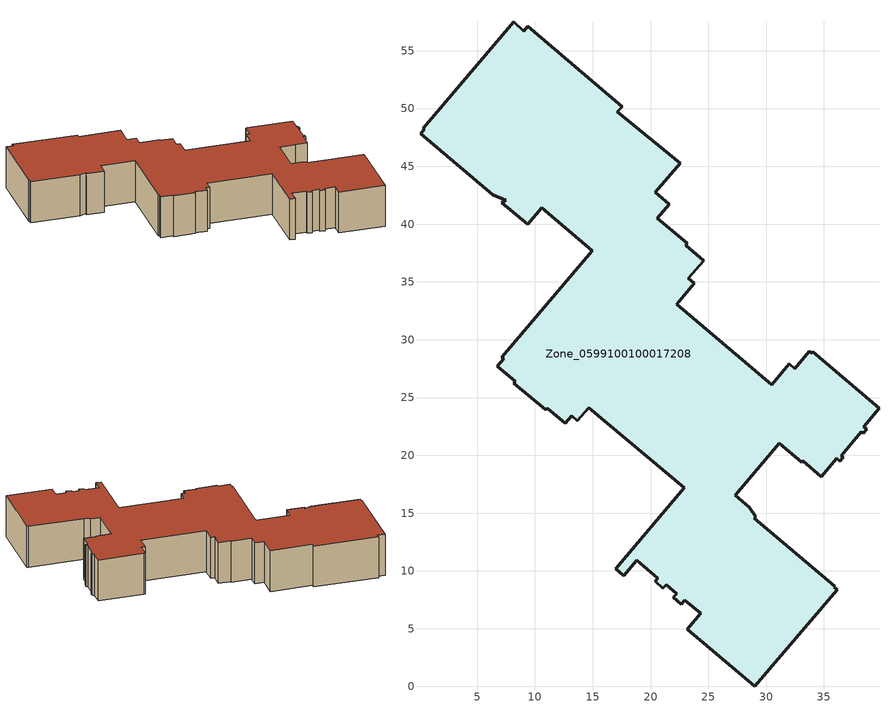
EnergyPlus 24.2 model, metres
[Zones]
Zone_0599100100017208
 floor ground (C_G): 17,10.19 22.9,17.18 14.63,24.13 13.67,23 13.17,23.41 12.61,22.77 11.05,24.09 10.91,23.93 8.18,26.23 8.31,26.39 6.75,27.71 7.3,28.36 7.14,28.49 14.95,37.71 10.59,41.41 9.38,39.97 7.13,41.87 7.46,42.07 6.33,42.55 0.1,47.82 0.44,48.21 0.33,48.3 8.15,57.53 9.02,56.66 9.36,57.1 17.57,50.14 17.13,49.71 22.56,45.28 20.4,42.75 21.62,41.73 20.59,40.51 23.16,38.34 23.02,38.18 24.6,36.85 23.28,35.3 23.78,34.87 22.26,33.06 30.49,26.11 32.02,27.9 32.49,27.51 33.74,29 33.94,28.83 34.02,28.94 39.76,24.09 38.43,22.48 38.7,22.24 38.41,21.9 38.24,22.04 36.5,19.98 36.67,19.84 36.38,19.5 36.11,19.73 34.76,18.16 33.18,19.51 33.07,19.38 31.13,21.03 27.33,16.55 28.55,15.52 29.09,14.69 28.99,14.57 35.94,8.69 35.87,8.6 36.13,8.39 29.02,0 23.18,4.94 24.36,6.32 22.97,7.48 22.67,7.13 21.98,7.71 22.25,8.03 21.34,8.81 21.07,8.5 20.39,9.08 20.62,9.35 18.81,10.9 17.69,9.6 z0
 wall outside (C_F): 10.59,41.41 14.95,37.71 7.14,28.49 7.3,28.36 6.75,27.71 8.31,26.39 8.18,26.23 10.91,23.93 11.05,24.09 12.61,22.77 13.17,23.41 13.67,23 14.63,24.13 22.9,17.18 17,10.19 17.69,9.6 18.81,10.9 20.62,9.35 20.39,9.08 21.07,8.5 21.34,8.81 22.25,8.03 21.98,7.71 22.67,7.13 22.97,7.48 24.36,6.32 23.18,4.94 29.02,0 36.13,8.39 35.87,8.6 35.94,8.69 28.99,14.57 29.09,14.69 28.55,15.52 27.33,16.55 31.13,21.03 33.07,19.38 33.18,19.51 34.76,18.16 36.11,19.73 36.38,19.5 36.67,19.84 36.5,19.98 38.24,22.04 38.41,21.9 38.7,22.24 38.43,22.48 39.76,24.09 34.02,28.94 33.94,28.83 33.74,29 32.49,27.51 32.02,27.9 30.49,26.11 22.26,33.06 23.78,34.87 23.28,35.3 24.6,36.85 23.02,38.18 23.16,38.34 20.59,40.51 21.62,41.73 20.4,42.75 22.56,45.28 17.13,49.71 17.57,50.14 9.36,57.1 9.02,56.66 8.15,57.53 0.33,48.3 0.44,48.21 0.1,47.82 6.33,42.55 7.46,42.07 7.13,41.87 9.38,39.97 10.59,41.41 z0:7.26
 roof outside (C_R): 22.9,17.18 17,10.19 17.69,9.6 18.81,10.9 20.62,9.35 20.39,9.08 21.07,8.5 21.34,8.81 22.25,8.03 21.98,7.71 22.67,7.13 22.97,7.48 24.36,6.32 23.18,4.94 29.02,0 36.13,8.39 35.87,8.6 35.94,8.69 28.99,14.57 29.09,14.69 28.55,15.52 27.33,16.55 31.13,21.03 33.07,19.38 33.18,19.51 34.76,18.16 36.11,19.73 36.38,19.5 36.67,19.84 36.5,19.98 38.24,22.04 38.41,21.9 38.7,22.24 38.43,22.48 39.76,24.09 34.02,28.94 33.94,28.83 33.74,29 32.49,27.51 32.02,27.9 30.49,26.11 22.26,33.06 23.78,34.87 23.28,35.3 24.6,36.85 23.02,38.18 23.16,38.34 20.59,40.51 21.62,41.73 20.4,42.75 22.56,45.28 17.13,49.71 17.57,50.14 9.36,57.1 9.02,56.66 8.15,57.53 0.33,48.3 0.44,48.21 0.1,47.82 6.33,42.55 7.46,42.07 7.13,41.87 9.38,39.97 10.59,41.41 14.95,37.71 7.14,28.49 7.3,28.36 6.75,27.71 8.31,26.39 8.18,26.23 10.91,23.93 11.05,24.09 12.61,22.77 13.17,23.41 13.67,23 14.63,24.13 z7.26
[BUILDING]
Pand.0599100100017208: North Axis=0; Terrain=City; Loads Convergence Tolerance Value=0.04; Temperature Convergence Tolerance Value=0.4; Solar Distribution=FullExterior; Maximum Number of Warmup Days=25; Minimum Number of Warmup Days=1
[Site:Location]
Rotterdam.The.Hague.AP_ZH_NLD Design_Conditions: Latitude=51.96; Longitude=4.45; Time Zone=1; Elevation=-4.5
[SITE:GROUNDTEMPERATURE:BUILDINGSURFACE]
18, 18, 18, 18, 18, 18, 18, 18, 18, 18, 18, 18
[MATERIAL] Thermal Absorptance=0.9; Solar Absorptance=0.7; Visible Absorptance=0.7
Name | Roughness | Thickness | Conductivity | Density | Specific Heat
G.D.2015-2018 | MediumSmooth | 0.15 | 0.0428571 | 540 | 1210
F.D.2015-2018 | Rough | 0.3 | 0.0666667 | 1920 | 840
R.D.2015-2018 | MediumRough | 0.2 | 0.0333333 | 1500 | 1000
[CONSTRUCTION]
C_G: G.D.2015-2018
C_F: F.D.2015-2018
C_R: R.D.2015-2018
[ZONE]
Zone_0599100100017208: Type=1; Multiplier=1; Ceiling Height=Autocalculate; Volume=Autocalculate; Floor Area=autocalculate; Part of Total Floor Area=Yes
[ZONEINFILTRATION:DESIGNFLOWRATE]
Infil_Zone_0599100100017208: Zone or ZoneList or Space or SpaceList=Zone_0599100100017208; Schedule=AlwaysOn; Design Flow Rate Calculation Method=Flow/Area; Flow Rate per Floor Area=0.0021; Constant Term Coefficient=1; Temperature Term Coefficient=0; Velocity Term Coefficient=0; Velocity Squared Term Coefficient=0
[HVACTEMPLATE:ZONE:IDEALLOADSAIRSYSTEM]
Zone_0599100100017208: Maximum Heating Supply Air Temperature=50; Minimum Cooling Supply Air Temperature=13; Maximum Heating Supply Air Humidity Ratio=0.0156; Minimum Cooling Supply Air Humidity Ratio=0.0077; Heating Limit=NoLimit; Cooling Limit=NoLimit; Dehumidification Control Type=ConstantSensibleHeatRatio; Cooling Sensible Heat Ratio=0.7; Dehumidification Setpoint=60; Humidification Control Type=None; Humidification Setpoint=30; Outdoor Air Method=None; Outdoor Air Flow Rate per Person=0.00944; Outdoor Air Flow Rate per Zone Floor Area=0; Outdoor Air Flow Rate per Zone=0; Demand Controlled Ventilation Type=None; Outdoor Air Economizer Type=NoEconomizer; Heat Recovery Type=None; Sensible Heat Recovery Effectiveness=0.7; Latent Heat Recovery Effectiveness=0.65
[ZONECONTROL:THERMOSTAT]
ThermostatControl_Zone_0599100100017208: Zone or ZoneList=Zone_0599100100017208; Control Type Schedule=DualSetpointControlType; Control 1=Thermostat_Zone_0599100100017208; Temperature Difference Between Cutout And Setpoint=0
[THERMOSTATSETPOINT:DUALSETPOINT]
Thermostat_Zone_0599100100017208: Heating Setpoint Temperature Schedule=HeatingSetpoint_Zone_0599100100017208; Cooling Setpoint Temperature Schedule=CoolingSetpoint_Zone_0599100100017208
[SCHEDULE:COMPACT]
HeatingSetpoint_Zone_0599100100017208: Through: 12/31, For: AllDays, Until: 24:00, 21
CoolingSetpoint_Zone_0599100100017208: Through: 12/31, For: AllDays, Until: 24:00, 24
DualSetpointControlType: Through: 12/31, For: AllDays, Until: 24:00, 4
AlwaysOn: Through: 12/31, For: AllDays, Until: 24:00, 1
